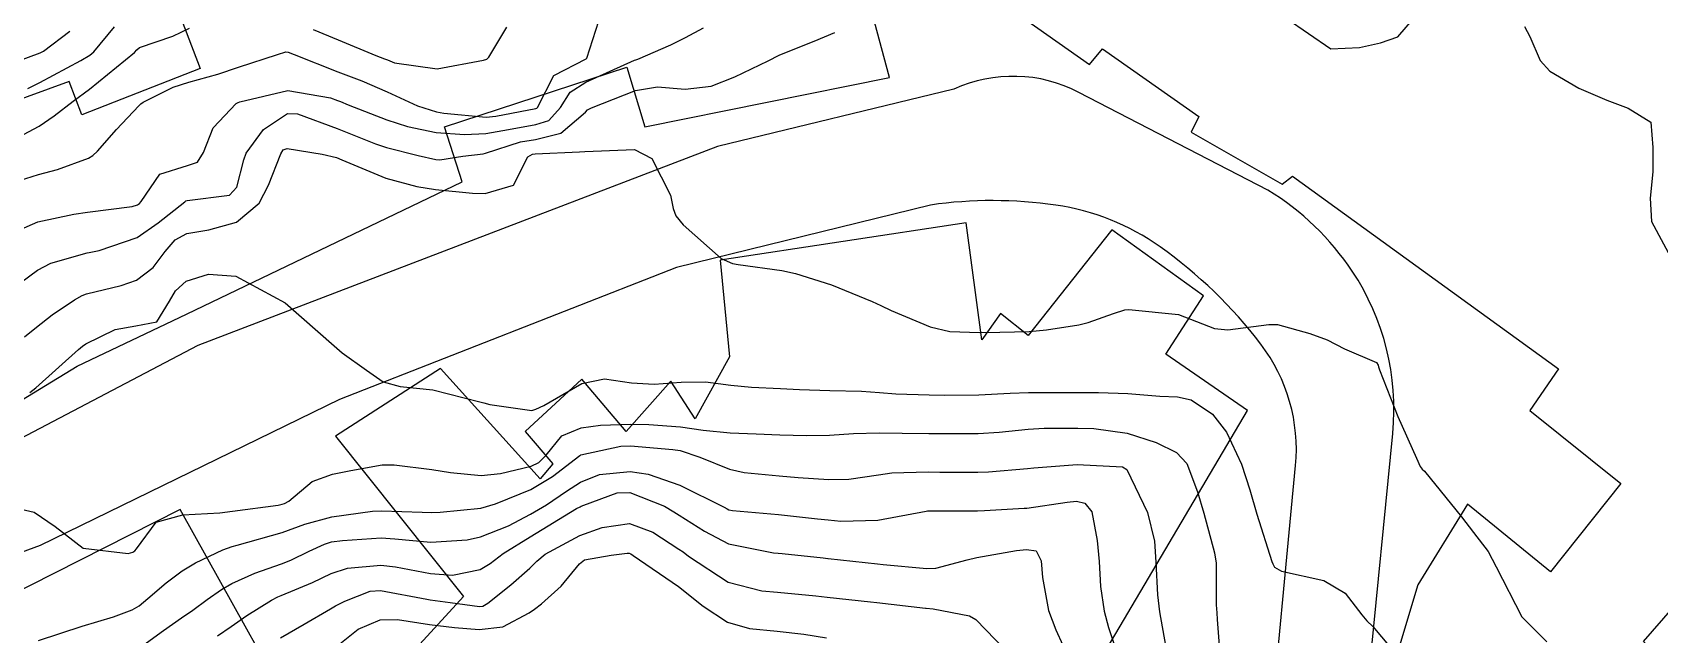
# Model space of a CAD drawing. Header units: metres. Extents: x 318500 to 325275, y 7408834 to 7428799.
# Drawn here: x 322692.4 to 322758, y 7421471.7 to 7421496 of the extents above; entities that cross this region are included whole.
import ezdxf

# ---------------------------------------------------------------- set-up
doc = ezdxf.new("R2010")
doc.units = ezdxf.units.M
doc.header["$MEASUREMENT"] = 0
for name, color, linetype in [('Curvas de Nivel 1m', 11, 'Continuous'), ('Curvas de Nivel 5m', 15, 'Continuous'), ('Edificações', 30, 'Continuous'), ('Vias Primárias', 230, 'Continuous')]:
    doc.layers.add(name, color=color, linetype=linetype)

msp = doc.modelspace()

# ---------------------------------------------------------------- linework, layer by layer
at = {"layer": 'Curvas de Nivel 1m', "flags": 128}
for points, elevation in [([(322691.846, 7421487.989), (322692.621, 7421488.331), (322694.071, 7421488.635), (322694.625, 7421488.715), (322696.425, 7421488.95), (322696.629, 7421489.007), (322696.713, 7421489.065), (322696.78, 7421489.148), (322697.536, 7421490.251), (322698.652, 7421490.603), (322699.051, 7421490.727), (322699.293, 7421491.121), (322699.679, 7421492.111), (322700.61, 7421493.101), (322700.69, 7421493.141), (322700.758, 7421493.167), (322702.696, 7421493.625), (322704.416, 7421493.33), (322704.692, 7421493.222), (322704.817, 7421493.173), (322705.121, 7421493.044), (322706.681, 7421492.437), (322707.518, 7421492.167), (322708.674, 7421491.922), (322709.81, 7421491.846), (322710.674, 7421491.887), (322711.58, 7421492.053), (322712.68, 7421492.252), (322713.209, 7421492.408), (322713.677, 7421492.93), (322714.07, 7421493.553), (322714.7, 7421493.954), (322716.668, 7421494.849), (322716.71, 7421494.863), (322716.795, 7421494.889), (322718.132, 7421495.456), (322718.723, 7421495.752), (322719.437, 7421496.145)], 764), ([(322691.872, 7421489.987), (322692.645, 7421490.24), (322693.41, 7421490.437), (322694.656, 7421490.894), (322694.84, 7421490.995), (322695.025, 7421491.175), (322695.791, 7421492.046), (322696.688, 7421493.006), (322696.762, 7421493.077), (322696.868, 7421493.148), (322698.077, 7421493.755), (322698.698, 7421493.951), (322699.866, 7421494.277), (322700.705, 7421494.558), (322702.277, 7421495.076), (322702.605, 7421495.178), (322702.711, 7421495.165), (322702.951, 7421495.068), (322704.703, 7421494.37), (322705.671, 7421494.007), (322706.695, 7421493.563), (322707.918, 7421493.008), (322708.686, 7421492.758), (322708.974, 7421492.707), (322710.684, 7421492.552), (322711.067, 7421492.581), (322712.689, 7421492.895), (322712.723, 7421492.906), (322712.749, 7421492.939), (322713.41, 7421494.225), (322714.71, 7421494.898), (322714.743, 7421494.92), (322715.219, 7421496.427)], 763), ([(322692.036, 7421491.85), (322692.675, 7421492.182), (322693.281, 7421492.601), (322694.046, 7421493.19), (322694.695, 7421493.68), (322696.519, 7421495.153), (322696.609, 7421495.254), (322696.713, 7421495.347), (322698.053, 7421495.804), (322698.725, 7421496.136)], 762), ([(322692.21, 7421493.7), (322692.697, 7421493.947), (322694.353, 7421494.832), (322694.709, 7421495.044), (322694.875, 7421495.178), (322695.711, 7421496.18)], 761), ([(322703.713, 7421496.073), (322704.719, 7421495.657), (322706.242, 7421495.027), (322706.587, 7421494.9), (322706.708, 7421494.852), (322706.99, 7421494.735), (322708.705, 7421494.499), (322710.583, 7421494.846), (322710.709, 7421494.889), (322710.785, 7421494.969), (322711.51, 7421496.176)], 762), ([(322692.082, 7421483.69), (322692.563, 7421484.089), (322693.19, 7421484.582), (322694.091, 7421485.187), (322694.401, 7421485.364), (322694.584, 7421485.428), (322695.98, 7421485.768), (322696.592, 7421485.981), (322697.259, 7421486.485), (322697.748, 7421487.139), (322698.149, 7421487.601), (322698.617, 7421487.862), (322699.507, 7421488.005), (322700.622, 7421488.315), (322701.53, 7421489.087), (322701.917, 7421489.804), (322702.406, 7421491.074), (322702.508, 7421491.227), (322702.663, 7421491.286), (322704.079, 7421491.056), (322704.658, 7421490.917), (322704.874, 7421490.83), (322706.646, 7421490.082), (322707.889, 7421489.754), (322708.64, 7421489.631), (322710.13, 7421489.483), (322710.638, 7421489.475), (322711.786, 7421489.809), (322712.369, 7421490.944), (322712.545, 7421491.059), (322712.662, 7421491.073), (322714.441, 7421491.144), (322714.664, 7421491.163), (322716.326, 7421491.234), (322716.665, 7421491.237), (322717.362, 7421490.879), (322718.109, 7421489.397), (322718.218, 7421488.866), (322718.333, 7421488.57), (322718.623, 7421488.208), (322720.147, 7421486.845), (322720.607, 7421486.651), (322720.841, 7421486.602), (322722.603, 7421486.366), (322723.155, 7421486.249), (322724.595, 7421485.786), (322726.232, 7421485.117), (322726.583, 7421484.956), (322727.002, 7421484.754), (322728.57, 7421484.091), (322729.375, 7421483.911), (322730.568, 7421483.872), (322731.38, 7421483.88), (322732.568, 7421483.91), (322733.265, 7421483.974), (322734.573, 7421484.177), (322734.944, 7421484.274), (322735.958, 7421484.629), (322736.421, 7421484.783), (322736.583, 7421484.793), (322738.58, 7421484.6), (322740.03, 7421484.036), (322740.574, 7421483.971), (322742.224, 7421484.193), (322742.576, 7421484.187), (322743.87, 7421483.824), (322744.571, 7421483.572), (322745.273, 7421483.216), (322746.562, 7421482.663), (322746.628, 7421482.556), (322746.644, 7421482.489), (322746.686, 7421482.36), (322747.427, 7421480.477), (322748.168, 7421478.802), (322748.321, 7421478.463), (322748.405, 7421478.367), (322748.498, 7421478.283), (322749.987, 7421476.445), (322750.471, 7421475.813), (322751.067, 7421475.039), (322751.382, 7421474.426), (322752.42, 7421472.41), (322753.424, 7421471.409)], 766), ([(322692.3, 7421481.444), (322692.534, 7421481.638), (322694.255, 7421483.184), (322694.417, 7421483.317), (322694.553, 7421483.405), (322695.732, 7421483.993), (322696.565, 7421484.137), (322697.412, 7421484.297), (322697.923, 7421485.137), (322698.167, 7421485.554), (322698.592, 7421485.943), (322699.5, 7421486.213), (322700.595, 7421486.133), (322702.58, 7421485.07), (322704.554, 7421483.329), (322704.885, 7421483.045), (322705.86, 7421482.347), (322706.539, 7421481.886), (322707.213, 7421481.686), (322708.536, 7421481.553), (322710.426, 7421481.076), (322710.531, 7421481.047), (322710.592, 7421481.031), (322710.831, 7421480.965), (322712.527, 7421480.728), (322712.685, 7421480.78), (322713.007, 7421480.933), (322714.539, 7421481.811), (322715.447, 7421481.995), (322716.54, 7421481.843), (322717.451, 7421481.789), (322718.54, 7421481.869), (322719.516, 7421481.874), (322720.539, 7421481.748), (322721.37, 7421481.659), (322722.538, 7421481.605), (322723.305, 7421481.566), (322724.538, 7421481.532), (322725.804, 7421481.5), (322726.537, 7421481.449), (322727.189, 7421481.403), (322728.536, 7421481.36), (322729.16, 7421481.344), (322730.537, 7421481.359), (322731.797, 7421481.427), (322732.538, 7421481.45), (322733.32, 7421481.45), (322734.538, 7421481.446), (322735.355, 7421481.454), (322736.538, 7421481.407), (322737.835, 7421481.309), (322738.537, 7421481.271), (322739.096, 7421481.149), (322739.949, 7421480.579), (322740.519, 7421479.847), (322741.127, 7421478.561), (322741.461, 7421477.527), (322741.736, 7421476.551), (322742.348, 7421474.645), (322742.383, 7421474.541), (322742.448, 7421474.407), (322742.73, 7421474.253), (322744.44, 7421473.875), (322745.295, 7421473.37), (322745.975, 7421472.497), (322746.174, 7421472.251), (322746.415, 7421472.026), (322747.113, 7421471.185)], 767), ([(322690.647, 7421477.049), (322692.464, 7421476.625), (322693.314, 7421476.053), (322694.45, 7421475.18), (322696.251, 7421474.957), (322696.448, 7421475.018), (322696.53, 7421475.068), (322696.599, 7421475.149), (322697.383, 7421476.219), (322698.464, 7421476.516), (322699.953, 7421476.595), (322700.466, 7421476.668), (322702.305, 7421476.909), (322702.469, 7421476.944), (322702.561, 7421476.977), (322702.737, 7421477.067), (322703.677, 7421477.863), (322704.487, 7421478.161), (322705.224, 7421478.304), (322706.493, 7421478.534), (322706.971, 7421478.535), (322708.49, 7421478.345), (322709.241, 7421478.231), (322710.487, 7421478.102), (322711.256, 7421478.191), (322712.493, 7421478.48), (322712.806, 7421478.624), (322713.101, 7421478.931), (322713.732, 7421479.702), (322714.517, 7421480.031), (322715.285, 7421480.136), (322716.519, 7421480.181), (322717.234, 7421480.165), (322718.518, 7421480.063), (322719.429, 7421479.934), (322720.515, 7421479.825), (322721.559, 7421479.779), (322722.514, 7421479.741), (322723.594, 7421479.714), (322724.514, 7421479.734), (322725.483, 7421479.803), (322726.516, 7421479.83), (322727.446, 7421479.816), (322728.516, 7421479.802), (322729.44, 7421479.792), (322730.516, 7421479.797), (322731.359, 7421479.85), (322732.519, 7421479.967), (322733.176, 7421480.014), (322734.52, 7421480.013), (322735.165, 7421479.996), (322736.518, 7421479.808), (322737.688, 7421479.433), (322738.507, 7421479.038), (322738.914, 7421478.594), (322739.355, 7421477.454), (322739.601, 7421476.583), (322740.036, 7421474.996), (322740.096, 7421474.575), (322740.107, 7421472.893), (322740.127, 7421472.574), (322740.145, 7421472.302), (322740.278, 7421470.572)], 768), ([(322692.643, 7421471.456), (322694.403, 7421472.036), (322695.663, 7421472.415), (322696.413, 7421472.692), (322696.704, 7421472.859), (322697.054, 7421473.144), (322697.785, 7421473.781), (322698.437, 7421474.263), (322698.977, 7421474.587), (322700.071, 7421475.106), (322700.451, 7421475.245), (322700.65, 7421475.295), (322702.457, 7421475.812), (322703.381, 7421476.14), (322704.464, 7421476.443), (322706.103, 7421476.662), (322706.467, 7421476.681), (322708.102, 7421476.631), (322708.466, 7421476.617), (322708.827, 7421476.625), (322710.468, 7421476.787), (322711.059, 7421476.961), (322712.057, 7421477.365), (322712.479, 7421477.542), (322713.354, 7421478.06), (322714.465, 7421478.911), (322714.485, 7421478.926), (322714.5, 7421478.933), (322716.114, 7421479.286), (322716.506, 7421479.301), (322718.211, 7421479.158), (322718.504, 7421479.109), (322719.288, 7421478.848), (322720.493, 7421478.362), (322721.087, 7421478.228), (322722.489, 7421478.093), (322723.261, 7421478.026), (322724.488, 7421477.951), (322725.299, 7421477.96), (322726.491, 7421478.134), (322727.032, 7421478.212), (322728.493, 7421478.252), (322728.97, 7421478.246), (322730.493, 7421478.246), (322730.929, 7421478.26), (322732.496, 7421478.388), (322732.758, 7421478.414), (322734.498, 7421478.544), (322736.329, 7421478.454), (322736.497, 7421478.347), (322737.33, 7421476.612), (322737.612, 7421475.459), (322737.674, 7421474.608), (322737.736, 7421473.301), (322737.814, 7421472.606), (322738.131, 7421470.874)], 769), ([(322699.859, 7421471.647), (322700.404, 7421472.025), (322701.043, 7421472.458), (322702.03, 7421473.076), (322702.283, 7421473.211), (322702.423, 7421473.267), (322703.69, 7421473.798), (322704.437, 7421474.155), (322705.102, 7421474.378), (322706.442, 7421474.489), (322707.025, 7421474.428), (322708.438, 7421474.16), (322709.323, 7421474.095), (322710.44, 7421474.317), (322710.843, 7421474.565), (322711.373, 7421474.956), (322712.457, 7421475.629), (322714.33, 7421476.773), (322714.469, 7421476.848), (322714.511, 7421476.868), (322714.617, 7421476.909), (322715.962, 7421477.411), (322716.478, 7421477.417), (322717.872, 7421476.869), (322718.251, 7421476.646), (322718.466, 7421476.506), (322719.476, 7421475.861), (322720.455, 7421475.353), (322722.269, 7421474.995), (322722.452, 7421474.98), (322722.607, 7421474.963), (322724.26, 7421474.783), (322724.45, 7421474.763), (322724.469, 7421474.76), (322726.447, 7421474.544), (322726.686, 7421474.517), (322728.444, 7421474.36), (322728.798, 7421474.372), (322730.072, 7421474.706), (322730.451, 7421474.8), (322732.06, 7421475.078), (322732.454, 7421475.127), (322732.846, 7421475.067), (322733.052, 7421474.671), (322733.108, 7421474.001), (322733.34, 7421472.666), (322733.636, 7421471.885), (322734.202, 7421470.653)], 771), ([(322702.397, 7421471.559), (322703.347, 7421472.119), (322704.415, 7421472.737), (322704.611, 7421472.853), (322704.985, 7421473.042), (322706.011, 7421473.442), (322706.427, 7421473.469), (322708.29, 7421473.124), (322708.422, 7421473.097), (322709.228, 7421472.982), (322710.418, 7421472.828), (322710.545, 7421472.841), (322710.751, 7421472.965), (322711.676, 7421473.706), (322712.442, 7421474.374), (322712.731, 7421474.65), (322713.066, 7421474.931), (322714.458, 7421475.683), (322715.356, 7421476.006), (322716.463, 7421476.173), (322717.401, 7421475.817), (322718.453, 7421475.136), (322718.618, 7421475.024), (322718.842, 7421474.854), (322720.435, 7421473.812), (322721.788, 7421473.458), (322722.429, 7421473.409), (322723.962, 7421473.252), (322724.426, 7421473.201), (322726.168, 7421473.01), (322726.423, 7421472.983), (322728.387, 7421472.764), (322728.421, 7421472.764), (322728.696, 7421472.726), (322730.161, 7421472.448), (322730.416, 7421472.307), (322731.987, 7421470.684)], 772), ([(322704.448, 7421471.049), (322705.526, 7421471.91), (322706.409, 7421472.293), (322707.115, 7421472.304), (322708.407, 7421472.102), (322709.402, 7421471.983), (322710.404, 7421471.897), (322711.35, 7421472.012), (322712.414, 7421472.573), (322712.63, 7421472.724), (322712.919, 7421472.933), (322713.7, 7421473.652), (322714.445, 7421474.551), (322714.645, 7421474.71), (322715.724, 7421474.897), (322716.369, 7421474.973), (322716.451, 7421474.975), (322716.513, 7421474.952), (322716.608, 7421474.888), (322718.431, 7421473.626), (322719.429, 7421472.845), (322720.411, 7421472.2), (322721.291, 7421471.937), (322722.405, 7421471.831), (322723.485, 7421471.712), (322724.402, 7421471.558)], 773)]:
    msp.add_lwpolyline(points, dxfattribs=dict(at, elevation=elevation))
at = {"layer": 'Curvas de Nivel 5m', "flags": 128}
for points, elevation in [([(322691.307, 7421494.621), (322692.709, 7421495.142), (322692.849, 7421495.208), (322693.904, 7421496.011)], 760), ([(322691.93, 7421485.877), (322692.598, 7421486.381), (322693.147, 7421486.657), (322694.609, 7421487.081), (322694.689, 7421487.098), (322695.095, 7421487.173), (322696.615, 7421487.695), (322697.471, 7421488.292), (322698.536, 7421489.131), (322698.587, 7421489.174), (322698.631, 7421489.184), (322700.339, 7421489.399), (322700.639, 7421489.731), (322700.921, 7421490.831), (322701.019, 7421491.095), (322701.705, 7421492.054), (322702.684, 7421492.687), (322703.075, 7421492.675), (322704.676, 7421492.09), (322706.219, 7421491.475), (322706.665, 7421491.325), (322707.946, 7421491.001), (322708.658, 7421490.84), (322708.815, 7421490.831), (322709.744, 7421490.979), (322710.559, 7421491.074), (322710.662, 7421491.098), (322712.072, 7421491.546), (322712.671, 7421491.65), (322713.699, 7421491.905), (322714.688, 7421492.754), (322714.769, 7421492.839), (322714.922, 7421492.917), (322716.697, 7421493.622), (322717.585, 7421493.762), (322718.698, 7421493.68), (322719.748, 7421493.801), (322720.703, 7421494.171), (322722.053, 7421494.82), (322722.486, 7421495.04), (322722.715, 7421495.142), (322723.9, 7421495.615), (322724.728, 7421495.961)], 765), ([(322742.924, 7421496.538), (322744.722, 7421495.301), (322745.877, 7421495.348), (322746.726, 7421495.544), (322747.428, 7421495.781), (322748.01, 7421496.471)], 765), ([(322752.529, 7421496.205), (322752.734, 7421495.796), (322753.157, 7421494.836), (322753.541, 7421494.398), (322754.71, 7421493.712), (322755.843, 7421493.228), (322756.698, 7421492.909), (322757.611, 7421492.346), (322757.695, 7421491.325), (322757.692, 7421490.345), (322757.583, 7421489.28), (322757.637, 7421488.345), (322758.613, 7421486.546)], 765), ([(322696.697, 7421471.147), (322697.685, 7421471.853), (322698.409, 7421472.364), (322698.858, 7421472.679), (322699.443, 7421473.115), (322700.017, 7421473.515), (322700.43, 7421473.75), (322701.356, 7421474.166), (322702.442, 7421474.543), (322702.817, 7421474.694), (322703.551, 7421475.059), (322704.164, 7421475.342), (322704.454, 7421475.426), (322704.897, 7421475.486), (322706.456, 7421475.588), (322707.001, 7421475.557), (322708.454, 7421475.413), (322709.918, 7421475.513), (322710.457, 7421475.635), (322711.579, 7421476.071), (322712.466, 7421476.542), (322713.112, 7421476.93), (322713.922, 7421477.474), (322714.484, 7421477.831), (322715.245, 7421478.146), (322716.491, 7421478.272), (322717.206, 7421478.163), (322718.483, 7421477.722), (322720.275, 7421476.833), (322720.395, 7421476.756), (322720.469, 7421476.719), (322720.606, 7421476.692), (322722.467, 7421476.528), (322724.04, 7421476.36), (322724.465, 7421476.315), (322724.973, 7421476.266), (322726.465, 7421476.308), (322728.412, 7421476.674), (322728.47, 7421476.684), (322730.447, 7421476.677), (322730.47, 7421476.679), (322730.487, 7421476.683), (322730.762, 7421476.697), (322732.369, 7421476.784), (322732.472, 7421476.793), (322734.1, 7421477.031), (322734.476, 7421477.065), (322734.815, 7421476.985), (322735.088, 7421476.641), (322735.31, 7421475.484), (322735.381, 7421474.636), (322735.444, 7421473.626), (322735.585, 7421472.633), (322735.765, 7421471.981), (322736.222, 7421470.623)], 770)]:
    msp.add_lwpolyline(points, dxfattribs=dict(at, elevation=elevation))
at = {"layer": 'Edificações'}
for points in [[(322685.087, 7421476.956), (322694.205, 7421482.508), (322698.607, 7421484.603), (322709.716, 7421489.945), (322709.009, 7421492.154), (322716.346, 7421494.564), (322717.079, 7421492.154), (322726.931, 7421494.145), (322724.939, 7421501.582), (322731.018, 7421498.439), (322730.703, 7421497.706), (322735, 7421494.668), (322735.524, 7421495.297), (322739.402, 7421492.573), (322739.088, 7421491.945), (322742.756, 7421489.85), (322743.175, 7421490.164), (322753.892, 7421482.399), (322752.739, 7421480.723), (322756.408, 7421477.79), (322753.578, 7421474.228), (322750.224, 7421476.952), (322748.233, 7421473.704), (322745.927, 7421466.058)], [(322697.611, 7421498.564), (322699.163, 7421494.505), (322694.397, 7421492.641), (322693.879, 7421493.987), (322689.63, 7421492.434)], [(322735.702, 7421471.153), (322741.362, 7421480.727), (322738.078, 7421482.991), (322739.592, 7421485.343), (322735.903, 7421488.009), (322732.526, 7421483.744), (322731.414, 7421484.633), (322730.659, 7421483.567), (322730.023, 7421488.284), (322720.117, 7421486.789), (322720.492, 7421482.894), (322719.108, 7421480.395), (322718.126, 7421481.912), (322716.324, 7421479.879), (322714.534, 7421481.982), (322712.252, 7421479.879), (322713.371, 7421478.582), (322712.858, 7421477.967), (322708.84, 7421482.413), (322704.606, 7421479.688), (322709.769, 7421473.226), (322706.683, 7421469.855)], [(322701.947, 7421470.276), (322700.512, 7421472.857), (322698.359, 7421476.73), (322690.251, 7421472.642), (322689.622, 7421473.868), (322680.07, 7421470.4)], [(322764.495, 7421464.746), (322757.32, 7421471.412), (322760.049, 7421474.543)]]:
    msp.add_lwpolyline(points, dxfattribs=at)
at = {"layer": 'Vias Primárias'}
for points in [[(323715.644, 7420145.548, 0), (323709.04, 7420132.939)], [(323831.088, 7420001.787, 0), (323833.844, 7420008.443, 0.220888)], [(322746.267, 7421470.13), (322747.218, 7421479.804, 0.173092), (322745.586, 7421486.337, 0.10969), (322742.188, 7421489.598), (322734.57, 7421493.546, 0.229479), (322729.535, 7421493.681), (322720.007, 7421491.366), (322699.064, 7421483.343), (322688.443, 7421477.764), (322685.724, 7421476.134), (322677.296, 7421472.873), (322662.465, 7421466.883)], [(322742.18, 7421466.709), (322743.3, 7421478.503, 0.188753), (322741.9, 7421483.402, 0.075963), (322737.839, 7421487.32, 0.118368), (322733.638, 7421489, 0.071961), (322728.591, 7421489.005), (322718.351, 7421486.484), (322704.769, 7421481.166), (322692.706, 7421475.279), (322690.045, 7421474.299), (322680.943, 7421471.08)]]:
    msp.add_lwpolyline(points, format="xyb", dxfattribs=at)

doc.saveas('drawing.dxf')
